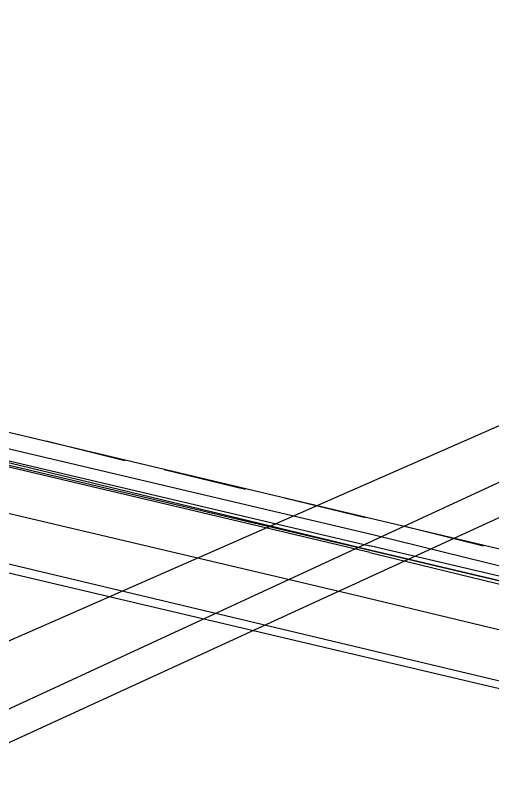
# Model space of a CAD drawing. Header units: feet. Extents: x -84 to 198, y -22 to 181.
# Drawn here: x 82.228 to 85.133, y 14.342 to 19.091 of the extents above; entities that cross this region are included whole.
import ezdxf

# ---------------------------------------------------------------- set-up
doc = ezdxf.new("R2010")
doc.units = ezdxf.units.FT
doc.layers.add('A-LINEA', color=7, linetype='CONTINUOUS')

msp = doc.modelspace()

# ---------------------------------------------------------------- linework, layer by layer
at = {"layer": 'A-LINEA'}
for p, q in [((67.6863, 8.1531), (121.5282, 33.0731)), ((67.2638, 7.8013), (121.7722, 32.846)), ((64.6373, 7.5663), (121.8893, 32.7279)), ((72.7333, 17.9244), (86.3467, 14.7111)), ((86.2133, 15.5911), (77.6267, 17.6311)), ((86.0267, 14.8311), (77.4533, 16.8711)), ((82.4133, 16.4978), (82.8933, 16.3778)), ((83.1333, 16.3244), (83.6267, 16.2044)), ((83.8667, 16.1511), (84.36, 16.0311)), ((84.6, 15.9778), (85.08, 15.8578)), ((84.4133, 15.9244), (86.04, 15.5244))]:
    msp.add_line(p, q, dxfattribs=at)
for points in [[(82.08, 16.4444), (82.0933, 16.4311), (82.0933, 16.4711), (84.4133, 15.9244)], [(84.3867, 15.8178), (82.0133, 16.3778), (82.0133, 16.3911), (84.3867, 15.8311), (82.0133, 16.4044), (82.0133, 16.4178), (84.3867, 15.8578)], [(86.0933, 15.1244), (84.32, 15.5511), (82, 16.0978)], [(84.3867, 15.8178), (86.08, 15.4044), (86.08, 15.4178), (86.08, 15.4311), (84.3867, 15.8311), (86.08, 15.4311), (86.0933, 15.4311), (86.0933, 15.4444), (86.0933, 15.4578), (84.3867, 15.8578)]]:
    msp.add_lwpolyline(points, dxfattribs=at)

doc.saveas('drawing.dxf')
